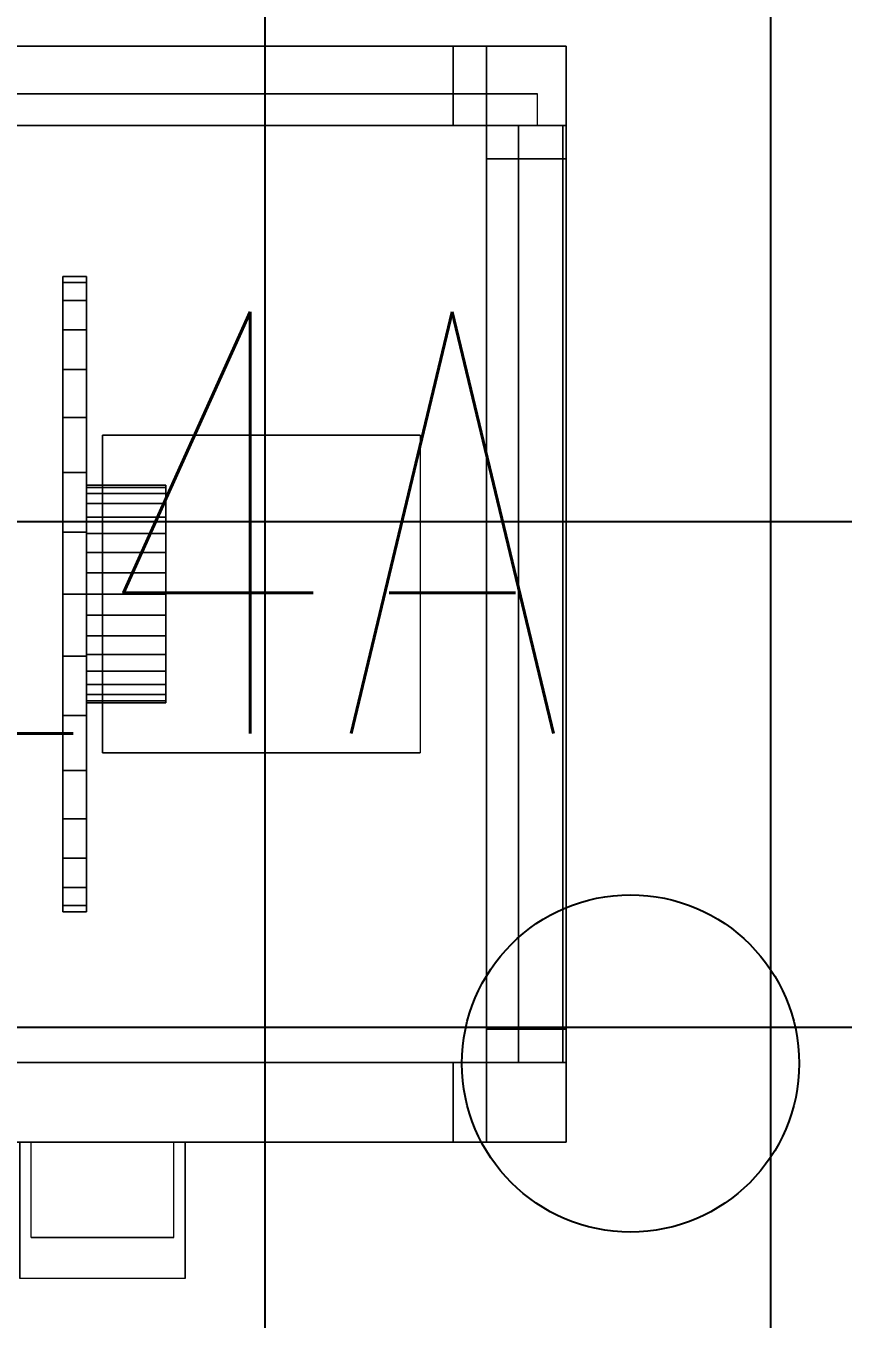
# Model space of a CAD drawing. Header units: millimetres. Extents: x -92759 to 184353, y -15225 to 86714.
# Drawn here: x -37017 to -36532, y 49952 to 50719 of the extents above; entities that cross this region are included whole.
import ezdxf

# ---------------------------------------------------------------- set-up
doc = ezdxf.new("R2010")
doc.units = ezdxf.units.MM
doc.linetypes.add('HIDDEN', pattern=[0.375, 0.25, -0.125])
for name, color, linetype in [('0-1', 9, 'Continuous'), ('A-_FLORPATT_H-1', 9, 'Continuous'), ('E-_LITG _ CKT -DB', 1, 'HIDDEN'), ('E-legend', 1, 'Continuous'), ('M-ACMV-EAF', 86, 'Continuous'), ('M-ACMV_FCU', 5, 'Continuous')]:
    doc.layers.add(name, color=color, linetype=linetype)
doc.styles.add('Simplex', font='simplex_.ttf', dxfattribs={"width": 0.7, "height": 450})

# ---------------------------------------------------------------- blocks, each defined once
blk = doc.blocks.new('A$Cb2bf8f38')
at = {"layer": 'A-_FLORPATT_H-1'}
h = blk.add_hatch(dxfattribs=at)
h.set_pattern_fill('FP_5', color=256, style=0, pattern_type=2)
h.set_pattern_definition([(270, (4525, 18025), (300, 2e-14), []), (0, (4525, 18025), (0, 300), [])])
h.paths.add_polyline_path([(4825, 13225), (5782.32, 13225), (5782.32, 13228), (5785.51, 13228), (5787, 13263.03), (5787.57, 13262.01), (5789.61, 13264.13), (5790.19, 13264.47), (5788.18, 13268.31), (5787.4, 13269.02), (5789.53, 13274.19), (5791.38, 13275), (5796.21, 13277.57), (5796.5, 13278.88), (5796.16, 13282), (5793.2, 13283.41), (5798.26, 13285.39), (5800, 13283.41), (5801.62, 13278.88), (5810.87, 13285.39), (5817.34, 13287.98), (5818.28, 13286.89), (5825, 13289.49), (5825, 13290), (6058.16, 13290), (6063.95, 13339.21), (6074.64, 13341.08), (6227.52, 13342), (6331.36, 13340.82), (6336.41, 13338.12), (6338.16, 13332.54), (6341.84, 13290), (6860, 13290), (6860, 13491), (6656.63, 13492.61), (6652.14, 13492.28), (6650.61, 13491.86), (6634.6, 13492.62), (6629.77, 13490.81), (6628.4, 13491.87), (6619.77, 13490.81), (6365.27, 13492.6), (6332.75, 13501.04), (6313.89, 13508.81), (6291.43, 13521.51), (6274.51, 13534.2), (6258.68, 13549.23), (6244.47, 13566.38), (6232.36, 13585.2), (6222.84, 13604.86), (6215.78, 13625.23), (6212.12, 13640.84), (6209.82, 13653.72), (6209.07, 13684.34), (6212.13, 13710.01), (6218, 13732.91), (6225.42, 13751.88), (6235.93, 13771.72), (6248.51, 13789.8), (6263.2, 13806.3), (6277.76, 13819.3), (6294.51, 13831.3), (6313.9, 13842.04), (6331.95, 13849.54), (6354.65, 13855.96), (6378.94, 13859.61), (6467.21, 13859.84), (6643.27, 13858.21), (6643.33, 13857), (6670.08, 13858.5), (6860, 13859), (6861.54, 13950), (6862.02, 13950.04), (6862.01, 13957.67), (6862.03, 13959.03), (6866.59, 13964.31), (6883.04, 13985.39), (6885.61, 13985.5), (6887.09, 13986.01), (6892.33, 13987.99), (6893.28, 13986.89), (6900, 13989.49), (6900, 13990), (6947, 13990), (6947, 13992.68), (6950, 13992.68), (6950, 14018.17), (6942, 14018.17), (6942, 14034), (6892, 14034), (6892, 14050), (6098.28, 14051.61), (6091.48, 14054.61), (6087.68, 14059.58), (6087.34, 14062.23), (6089.6, 14070.23), (6089.6, 14071.49), (6089.17, 14073.38), (6093.04, 14077.05), (6096.9, 14078.87), (6102.76, 14079.78), (6148.03, 14079.98), (6892, 14080), (6892, 14096), (6942, 14096), (6942, 14111.82), (6950, 14111.82), (6950, 14125), (7175, 14125), (7175, 16075), (4825, 16075), (4825, 13351.58)])
h.paths.add_polyline_path([(5825, 13262.01), (5825, 13264.39), (5820.08, 13262.84)])
h.paths.add_polyline_path([(5835.59, 13225), (6049.34, 13225), (6052.84, 13228.54), (6055.44, 13260), (5825, 13260.51), (5825, 13262.01), (5819.26, 13260), (5814.49, 13254.44), (5814.49, 13250), (5815.12, 13228), (5817.68, 13228), (5817.68, 13225), (5825, 13225)])
h.paths.add_polyline_path([(6875, 13225), (6950, 13225), (6950, 13257.32), (6947, 13257.32), (6947, 13260), (6344.56, 13258.6), (6347.69, 13228), (6350.66, 13225), (6661.55, 13225)])
h.paths.add_polyline_path([(5813.22, 13259.61), (5814.56, 13260.52), (5813.17, 13260)])
h.paths.add_polyline_path([(5825, 13267.5), (5824.56, 13270.91), (5822.5, 13269.03)])
h.paths.add_polyline_path([(5788.18, 13274.21), (5789.61, 13280.7), (5790.19, 13277.36), (5788.62, 13274.9)])
h.paths.add_polyline_path([(5805.39, 13281.1), (5806.88, 13281.7), (5804.74, 13281.24)])
h.paths.add_polyline_path([(6888.72, 13288.72), (6947, 13290), (6947, 13292.68), (6950, 13292.68), (6950, 13491.17), (6890, 13490.65), (6888.74, 13288.74)])
h.paths.add_polyline_path([(6106.33, 13341.01), (6086.65, 13341.53), (6099, 13341.13)])
h.paths.add_polyline_path([(6950, 13491.17), (6950, 13491.67), (6937.99, 13491.67)])
h.paths.add_polyline_path([(6750, 13857.53), (6750, 13858.33), (6749.98, 13857.53)])
h.paths.add_polyline_path([(6900, 13962.01), (6900, 13964.39), (6895.08, 13962.84)])
h.paths.add_polyline_path([(6887.16, 13954.92), (6887.99, 13959.5), (6889.46, 13960.71), (6886.74, 13963.12), (6884.6, 13957.92), (6885.88, 13955.19), (6886.74, 13955.01)])
h.paths.add_polyline_path([(6887.99, 13950), (6886.56, 13953), (6887.16, 13950), (6887.98, 13950)])
h.paths.add_polyline_path([(6910.9, 13858.57), (6950, 13859.77), (6950, 13957.32), (6947, 13957.32), (6947, 13960), (6900, 13960.51), (6900, 13962.01), (6894.26, 13960), (6889.46, 13954.34), (6889.65, 13950), (6890, 13950), (6890.12, 13859), (6910.63, 13858.58)])
h.paths.add_polyline_path([(6879.28, 13950), (6882.5, 13950), (6880.46, 13953.32), (6878.88, 13950)])
h.paths.add_polyline_path([(6900, 13967.5), (6900, 13971.12), (6897.5, 13969.03)])
h.paths.add_polyline_path([(6881.88, 13980.81), (6880.7, 13982.07), (6881.57, 13980.87)])
h.paths.add_polyline_path([(6092.56, 14062.23), (6090.63, 14065), (6089.6, 14066.17), (6087.81, 14065), (6091.76, 14062.7)])
h.paths.add_polyline_path([(4675, 15025), (4675, 16075), (2425, 16075), (2425, 15025), (2550, 15025), (2550, 16025), (2600, 16025), (2600, 15025), (4329.43, 15025)])
h.paths.add_polyline_path([(4800, 16075), (4800, 16100), (4700, 16100), (4700, 16075)])
h.paths.add_polyline_path([(5884.18, 16225), (7175, 16225), (7175, 18475), (5375, 18475), (5375, 18625), (7175, 18625), (7175, 19475), (6975, 19475), (6975, 20125), (7175, 20125), (7175, 23125), (5375, 23125), (5375, 23275), (7175, 23275), (7175, 25225), (2425, 25225), (2425, 20125), (2925, 20125), (2925, 19475), (2425, 19475), (2425, 17725), (3750, 17725), (3750, 17575), (2425, 17575), (2425, 16402), (3461, 16402), (3461, 16357), (2425, 16357), (2425, 16225), (5400, 16225)])
blk = doc.blocks.new('A$Cccd3aec5')
at = {"layer": 'E-legend', "lineweight": 25}
blk.add_circle((791.78, 170.28), 100, dxfattribs=at)
at = {"layer": 'E-legend', "lineweight": 25, "style": 'Simplex', "width": 0.7}
blk.add_text('L4A', height=250, dxfattribs=at).set_placement((341.03, 366.01))
blk = doc.blocks.new('EL_B8_L1_R4')
at = {"layer": 'E-_LITG _ CKT -DB', "ltscale": 0.5}
blk.add_blockref('A$Cccd3aec5', (16276.1, -23166.12), dxfattribs=at)
blk = doc.blocks.new('A$C236fbeb2')
at = {"layer": 'M-ACMV-EAF', "lineweight": 5}
for points, invisible_edges in [([(69.71, 324.99, 555.77), (69.71, 277.89, 555.77), (-446.51, 277.89, 555.77), (-446.51, 324.99, 555.77)], 5), ([(69.71, 324.99, 602.87), (-446.51, 324.99, 602.87), (-446.51, 277.89, 602.87), (69.71, 277.89, 602.87)], 10), ([(69.71, 324.99, 602.87), (69.71, 324.99, 555.77), (-446.51, 324.99, 555.77), (-446.51, 324.99, 602.87)], 10), ([(69.71, 324.99, -47.11), (69.71, 277.89, -47.11), (-446.51, 277.89, -47.11), (-446.51, 324.99, -47.11)], 5), ([(69.71, 324.99, -0.01), (-446.51, 324.99, -0.01), (-446.51, 277.89, -0.01), (69.71, 277.89, -0.01)], 10), ([(69.71, 324.99, -0.01), (69.71, 324.99, -47.11), (-446.51, 324.99, -47.11), (-446.51, 324.99, -0.01)], 10), ([(39.49, 324.99, 602.87), (19.71, 324.99, 602.87), (19.71, 277.89, 602.87), (39.49, 277.89, 602.87)], 10), ([(39.49, 324.99, 555.77), (39.49, 277.89, 555.77), (19.71, 277.89, 555.77), (19.71, 324.99, 555.77)], 5), ([(39.49, 324.99, 602.87), (39.49, 324.99, 555.77), (19.71, 324.99, 555.77), (19.71, 324.99, 602.87)], 10), ([(19.71, 324.99, 602.87), (19.71, 324.99, 555.77), (19.71, 277.89, 555.77), (19.71, 277.89, 602.87)], 5), ([(39.49, 324.99, -0.01), (19.71, 324.99, -0.01), (19.71, 277.89, -0.01), (39.49, 277.89, -0.01)], 10), ([(39.49, 324.99, -47.11), (39.49, 277.89, -47.11), (19.71, 277.89, -47.11), (19.71, 324.99, -47.11)], 5), ([(39.49, 324.99, -0.01), (39.49, 324.99, -47.11), (19.71, 324.99, -47.11), (19.71, 324.99, -0.01)], 10), ([(19.71, 324.99, -0.01), (19.71, 324.99, -47.11), (19.71, 277.89, -47.11), (19.71, 277.89, -0.01)], 5), ([(19.71, 324.99, 602.87), (19.71, 277.89, 602.87), (19.71, 277.89, 555.77), (19.71, 324.99, 555.77)], 10), ([(19.71, 324.99, -0.01), (19.71, 277.89, -0.01), (19.71, 277.89, -47.11), (19.71, 324.99, -47.11)], 10), ([(86.59, 324.99, 602.87), (39.49, 324.99, 602.87), (39.49, 258.11, 602.87), (86.59, 258.11, 602.87)], 10), ([(86.59, 324.99, 555.77), (86.59, 258.11, 555.77), (39.49, 258.11, 555.77), (39.49, 324.99, 555.77)], 5), ([(86.59, 324.99, 602.87), (86.59, 324.99, 555.77), (39.49, 324.99, 555.77), (39.49, 324.99, 602.87)], 10), ([(39.49, 324.99, 602.87), (39.49, 324.99, 555.77), (39.49, 258.11, 555.77), (39.49, 258.11, 602.87)], 5), ([(39.49, 324.99, 602.87), (39.49, 277.89, 602.87), (39.49, 277.89, 555.77), (39.49, 324.99, 555.77)], 10), ([(86.59, 324.99, 555.77), (39.49, 324.99, 555.77), (39.49, 277.89, 555.77), (86.59, 277.89, 555.77)], 10), ([(86.59, 324.99, 535.99), (86.59, 277.89, 535.99), (39.49, 277.89, 535.99), (39.49, 324.99, 535.99)], 5), ([(86.59, 324.99, 555.77), (86.59, 324.99, 535.99), (39.49, 324.99, 535.99), (39.49, 324.99, 555.77)], 10), ([(39.49, 324.99, 555.77), (39.49, 324.99, 535.99), (39.49, 277.89, 535.99), (39.49, 277.89, 555.77)], 5), ([(86.59, 324.99, -0.01), (39.49, 324.99, -0.01), (39.49, 258.11, -0.01), (86.59, 258.11, -0.01)], 10), ([(86.59, 324.99, -47.11), (86.59, 258.11, -47.11), (39.49, 258.11, -47.11), (39.49, 324.99, -47.11)], 5), ([(86.59, 324.99, -0.01), (86.59, 324.99, -47.11), (39.49, 324.99, -47.11), (39.49, 324.99, -0.01)], 10), ([(39.49, 324.99, -0.01), (39.49, 324.99, -47.11), (39.49, 258.11, -47.11), (39.49, 258.11, -0.01)], 5), ([(39.49, 324.99, -0.01), (39.49, 277.89, -0.01), (39.49, 277.89, -47.11), (39.49, 324.99, -47.11)], 10), ([(86.59, 324.99, 19.77), (39.49, 324.99, 19.77), (39.49, 277.89, 19.77), (86.59, 277.89, 19.77)], 10), ([(86.59, 324.99, -0.01), (86.59, 277.89, -0.01), (39.49, 277.89, -0.01), (39.49, 324.99, -0.01)], 5), ([(86.59, 324.99, 19.77), (86.59, 324.99, -0.01), (39.49, 324.99, -0.01), (39.49, 324.99, 19.77)], 10), ([(39.49, 324.99, 19.77), (39.49, 324.99, -0.01), (39.49, 277.89, -0.01), (39.49, 277.89, 19.77)], 5), ([(86.59, 324.99, 535.99), (39.49, 324.99, 535.99), (39.49, 277.89, 535.99), (86.59, 277.89, 535.99)], 10), ([(86.59, 324.99, 19.77), (86.59, 277.89, 19.77), (39.49, 277.89, 19.77), (39.49, 324.99, 19.77)], 5), ([(86.59, 324.99, 535.99), (86.59, 324.99, 19.77), (39.49, 324.99, 19.77), (39.49, 324.99, 535.99)], 10), ([(39.49, 324.99, 535.99), (39.49, 324.99, 19.77), (39.49, 277.89, 19.77), (39.49, 277.89, 535.99)], 5), ([(86.59, 324.99, 602.87), (86.59, 258.11, 602.87), (86.59, 258.11, 555.77), (86.59, 324.99, 555.77)], 10), ([(86.59, 324.99, 555.77), (86.59, 277.89, 555.77), (86.59, 277.89, 535.99), (86.59, 324.99, 535.99)], 10), ([(86.59, 324.99, -0.01), (86.59, 258.11, -0.01), (86.59, 258.11, -47.11), (86.59, 324.99, -47.11)], 10), ([(86.59, 324.99, 19.77), (86.59, 277.89, 19.77), (86.59, 277.89, -0.01), (86.59, 324.99, -0.01)], 10), ([(86.59, 324.99, 535.99), (86.59, 277.89, 535.99), (86.59, 277.89, 19.77), (86.59, 324.99, 19.77)], 10), ([(69.71, 296.73, 19.77), (69.71, 277.89, 19.77), (-446.51, 277.89, 19.77), (-446.51, 296.73, 19.77)], 1), ([(-446.51, 296.73, 535.99), (-446.51, 277.89, 535.99), (69.71, 277.89, 535.99), (69.71, 296.73, 535.99)], 1), ([(19.71, 296.73, 535.99), (19.71, 277.89, 535.99), (19.71, 277.89, 19.77), (19.71, 296.73, 19.77)], 1), ([(39.49, 296.73, 555.77), (39.49, 277.89, 555.77), (39.49, 277.89, -0.01), (39.49, 296.73, -0.01)], 1), ([(69.71, 277.89, 602.87), (-446.51, 277.89, 602.87), (-446.51, 277.89, 555.77), (69.71, 277.89, 555.77)], 5), ([(69.71, 277.89, -0.01), (-446.51, 277.89, -0.01), (-446.51, 277.89, -47.11), (69.71, 277.89, -47.11)], 5), ([(39.49, 277.89, 602.87), (19.71, 277.89, 602.87), (19.71, 277.89, 555.77), (39.49, 277.89, 555.77)], 5), ([(39.49, 277.89, -0.01), (19.71, 277.89, -0.01), (19.71, 277.89, -47.11), (39.49, 277.89, -47.11)], 5), ([(58.33, -277.89, -0.01), (39.49, -277.89, -0.01), (39.49, 277.89, -0.01), (58.33, 277.89, -0.01)], 1), ([(58.33, 277.89, 555.77), (39.49, 277.89, 555.77), (39.49, -277.89, 555.77), (58.33, -277.89, 555.77)], 1), ([(58.33, 277.89, -0.01), (39.49, 277.89, -0.01), (39.49, 277.89, 555.77), (58.33, 277.89, 555.77)], 1), ([(39.49, 277.89, -47.11), (39.49, 277.89, -0.01), (39.49, -277.89, -0.01), (39.49, -277.89, -47.11)], 1), ([(39.49, 277.89, 602.87), (39.49, 277.89, 555.77), (39.49, -277.89, 555.77), (39.49, -277.89, 602.87)], 1), ([(86.59, 277.89, 555.77), (39.49, 277.89, 555.77), (39.49, 277.89, 535.99), (86.59, 277.89, 535.99)], 5), ([(86.59, 277.89, 19.77), (39.49, 277.89, 19.77), (39.49, 277.89, -0.01), (86.59, 277.89, -0.01)], 5), ([(86.59, 277.89, 535.99), (39.49, 277.89, 535.99), (39.49, 277.89, 19.77), (86.59, 277.89, 19.77)], 5), ([(86.59, -277.89, -0.01), (84.71, -277.89, -0.01), (84.71, 277.89, -0.01), (86.59, 277.89, -0.01)], 1), ([(86.59, 277.89, 555.77), (84.71, 277.89, 555.77), (84.71, -277.89, 555.77), (86.59, -277.89, 555.77)], 1), ([(86.59, 277.89, -0.01), (84.71, 277.89, -0.01), (84.71, 277.89, 555.77), (86.59, 277.89, 555.77)], 1), ([(58.33, -258.11, 19.77), (39.49, -258.11, 19.77), (39.49, 258.11, 19.77), (58.33, 258.11, 19.77)], 1), ([(58.33, 258.11, 535.99), (39.49, 258.11, 535.99), (39.49, -258.11, 535.99), (58.33, -258.11, 535.99)], 1), ([(58.33, 258.11, 19.77), (39.49, 258.11, 19.77), (39.49, 258.11, 535.99), (58.33, 258.11, 535.99)], 1), ([(86.59, 258.11, 602.87), (39.49, 258.11, 602.87), (39.49, 258.11, 555.77), (86.59, 258.11, 555.77)], 5), ([(86.59, 258.11, 602.87), (86.59, 258.11, 555.77), (39.49, 258.11, 555.77), (39.49, 258.11, 602.87)], 5), ([(86.59, -258.11, 555.77), (39.49, -258.11, 555.77), (39.49, 258.11, 555.77), (86.59, 258.11, 555.77)], 5), ([(86.59, -258.11, 602.87), (86.59, 258.11, 602.87), (39.49, 258.11, 602.87), (39.49, -258.11, 602.87)], 10), ([(39.49, -258.11, 602.87), (39.49, 258.11, 602.87), (39.49, 258.11, 555.77), (39.49, -258.11, 555.77)], 5), ([(86.59, 258.11, -0.01), (39.49, 258.11, -0.01), (39.49, 258.11, -47.11), (86.59, 258.11, -47.11)], 5), ([(86.59, 258.11, -0.01), (86.59, 258.11, -47.11), (39.49, 258.11, -47.11), (39.49, 258.11, -0.01)], 5), ([(86.59, -258.11, -47.11), (39.49, -258.11, -47.11), (39.49, 258.11, -47.11), (86.59, 258.11, -47.11)], 5), ([(86.59, -258.11, -0.01), (86.59, 258.11, -0.01), (39.49, 258.11, -0.01), (39.49, -258.11, -0.01)], 10), ([(39.49, -258.11, -0.01), (39.49, 258.11, -0.01), (39.49, 258.11, -47.11), (39.49, -258.11, -47.11)], 5), ([(86.59, -258.11, 602.87), (86.59, -258.11, 555.77), (86.59, 258.11, 555.77), (86.59, 258.11, 602.87)], 10), ([(86.59, -258.11, -0.01), (86.59, -258.11, -47.11), (86.59, 258.11, -47.11), (86.59, 258.11, -0.01)], 10), ([(58.33, -258.11, 535.99), (39.49, -258.11, 535.99), (39.49, -258.11, 19.77), (58.33, -258.11, 19.77)], 1), ([(86.59, -258.11, 602.87), (39.49, -258.11, 602.87), (39.49, -324.99, 602.87), (86.59, -324.99, 602.87)], 10), ([(86.59, -258.11, 555.77), (86.59, -324.99, 555.77), (39.49, -324.99, 555.77), (39.49, -258.11, 555.77)], 5), ([(86.59, -258.11, 602.87), (86.59, -258.11, 555.77), (39.49, -258.11, 555.77), (39.49, -258.11, 602.87)], 10), ([(39.49, -258.11, 602.87), (39.49, -258.11, 555.77), (39.49, -324.99, 555.77), (39.49, -324.99, 602.87)], 5), ([(86.59, -258.11, 602.87), (39.49, -258.11, 602.87), (39.49, -258.11, 555.77), (86.59, -258.11, 555.77)], 10), ([(86.59, -258.11, -0.01), (39.49, -258.11, -0.01), (39.49, -258.11, -47.11), (86.59, -258.11, -47.11)], 10), ([(86.59, -258.11, -0.01), (39.49, -258.11, -0.01), (39.49, -324.99, -0.01), (86.59, -324.99, -0.01)], 10), ([(86.59, -258.11, -47.11), (86.59, -324.99, -47.11), (39.49, -324.99, -47.11), (39.49, -258.11, -47.11)], 5), ([(86.59, -258.11, -0.01), (86.59, -258.11, -47.11), (39.49, -258.11, -47.11), (39.49, -258.11, -0.01)], 10), ([(39.49, -258.11, -0.01), (39.49, -258.11, -47.11), (39.49, -324.99, -47.11), (39.49, -324.99, -0.01)], 5), ([(86.59, -258.11, 602.87), (86.59, -324.99, 602.87), (86.59, -324.99, 555.77), (86.59, -258.11, 555.77)], 10), ([(86.59, -258.11, -0.01), (86.59, -324.99, -0.01), (86.59, -324.99, -47.11), (86.59, -258.11, -47.11)], 10), ([(69.71, -277.89, 555.77), (69.71, -324.99, 555.77), (-446.51, -324.99, 555.77), (-446.51, -277.89, 555.77)], 5), ([(69.71, -277.89, 602.87), (-446.51, -277.89, 602.87), (-446.51, -324.99, 602.87), (69.71, -324.99, 602.87)], 10), ([(69.71, -277.89, 602.87), (69.71, -277.89, 555.77), (-446.51, -277.89, 555.77), (-446.51, -277.89, 602.87)], 10), ([(69.71, -277.89, -47.11), (69.71, -324.99, -47.11), (-446.51, -324.99, -47.11), (-446.51, -277.89, -47.11)], 5), ([(69.71, -277.89, -0.01), (-446.51, -277.89, -0.01), (-446.51, -324.99, -0.01), (69.71, -324.99, -0.01)], 10), ([(69.71, -277.89, -0.01), (69.71, -277.89, -47.11), (-446.51, -277.89, -47.11), (-446.51, -277.89, -0.01)], 10), ([(39.49, -277.89, 602.87), (19.71, -277.89, 602.87), (19.71, -324.99, 602.87), (39.49, -324.99, 602.87)], 10), ([(39.49, -277.89, 555.77), (39.49, -324.99, 555.77), (19.71, -324.99, 555.77), (19.71, -277.89, 555.77)], 5), ([(39.49, -277.89, 602.87), (39.49, -277.89, 555.77), (19.71, -277.89, 555.77), (19.71, -277.89, 602.87)], 10), ([(19.71, -277.89, 602.87), (19.71, -277.89, 555.77), (19.71, -324.99, 555.77), (19.71, -324.99, 602.87)], 5), ([(19.71, -277.89, 602.87), (19.71, -324.99, 602.87), (19.71, -324.99, 555.77), (19.71, -277.89, 555.77)], 10), ([(39.49, -277.89, -0.01), (19.71, -277.89, -0.01), (19.71, -324.99, -0.01), (39.49, -324.99, -0.01)], 10), ([(39.49, -277.89, -47.11), (39.49, -324.99, -47.11), (19.71, -324.99, -47.11), (19.71, -277.89, -47.11)], 5), ([(39.49, -277.89, -0.01), (39.49, -277.89, -47.11), (19.71, -277.89, -47.11), (19.71, -277.89, -0.01)], 10), ([(19.71, -277.89, -0.01), (19.71, -277.89, -47.11), (19.71, -324.99, -47.11), (19.71, -324.99, -0.01)], 5), ([(19.71, -277.89, -0.01), (19.71, -324.99, -0.01), (19.71, -324.99, -47.11), (19.71, -277.89, -47.11)], 10), ([(58.33, -277.89, 555.77), (39.49, -277.89, 555.77), (39.49, -277.89, -0.01), (58.33, -277.89, -0.01)], 1), ([(39.49, -277.89, 602.87), (39.49, -324.99, 602.87), (39.49, -324.99, 555.77), (39.49, -277.89, 555.77)], 10), ([(86.59, -277.89, 555.77), (39.49, -277.89, 555.77), (39.49, -324.99, 555.77), (86.59, -324.99, 555.77)], 10), ([(86.59, -277.89, 535.99), (86.59, -324.99, 535.99), (39.49, -324.99, 535.99), (39.49, -277.89, 535.99)], 5), ([(86.59, -277.89, 555.77), (86.59, -277.89, 535.99), (39.49, -277.89, 535.99), (39.49, -277.89, 555.77)], 10), ([(39.49, -277.89, 555.77), (39.49, -277.89, 535.99), (39.49, -324.99, 535.99), (39.49, -324.99, 555.77)], 5), ([(39.49, -277.89, -0.01), (39.49, -324.99, -0.01), (39.49, -324.99, -47.11), (39.49, -277.89, -47.11)], 10), ([(86.59, -277.89, 19.77), (39.49, -277.89, 19.77), (39.49, -324.99, 19.77), (86.59, -324.99, 19.77)], 10), ([(86.59, -277.89, -0.01), (86.59, -324.99, -0.01), (39.49, -324.99, -0.01), (39.49, -277.89, -0.01)], 5), ([(86.59, -277.89, 19.77), (86.59, -277.89, -0.01), (39.49, -277.89, -0.01), (39.49, -277.89, 19.77)], 10), ([(39.49, -277.89, 19.77), (39.49, -277.89, -0.01), (39.49, -324.99, -0.01), (39.49, -324.99, 19.77)], 5), ([(86.59, -277.89, 535.99), (39.49, -277.89, 535.99), (39.49, -324.99, 535.99), (86.59, -324.99, 535.99)], 10), ([(86.59, -277.89, 19.77), (86.59, -324.99, 19.77), (39.49, -324.99, 19.77), (39.49, -277.89, 19.77)], 5), ([(86.59, -277.89, 535.99), (86.59, -277.89, 19.77), (39.49, -277.89, 19.77), (39.49, -277.89, 535.99)], 10), ([(39.49, -277.89, 535.99), (39.49, -277.89, 19.77), (39.49, -324.99, 19.77), (39.49, -324.99, 535.99)], 5), ([(86.59, -277.89, 555.77), (84.71, -277.89, 555.77), (84.71, -277.89, -0.01), (86.59, -277.89, -0.01)], 1), ([(86.59, -277.89, 555.77), (86.59, -324.99, 555.77), (86.59, -324.99, 535.99), (86.59, -277.89, 535.99)], 10), ([(86.59, -277.89, 19.77), (86.59, -324.99, 19.77), (86.59, -324.99, -0.01), (86.59, -277.89, -0.01)], 10), ([(86.59, -277.89, 535.99), (86.59, -324.99, 535.99), (86.59, -324.99, 19.77), (86.59, -277.89, 19.77)], 10), ([(69.71, -324.99, 602.87), (-446.51, -324.99, 602.87), (-446.51, -324.99, 555.77), (69.71, -324.99, 555.77)], 5), ([(69.71, -324.99, -0.01), (-446.51, -324.99, -0.01), (-446.51, -324.99, -47.11), (69.71, -324.99, -47.11)], 5), ([(-237.38, -324.99, 519.03), (-139.42, -324.99, 519.03), (-139.42, -324.99, 556.71), (-237.38, -324.99, 556.71)], 1), ([(-237.38, -406, 519.03), (-139.42, -406, 519.03), (-139.42, -324.99, 519.03), (-237.38, -324.99, 519.03)], 1), ([(-237.38, -324.99, 556.71), (-139.42, -324.99, 556.71), (-139.42, -406, 533.16), (-237.38, -406, 533.16)], 1), ([(-230.79, -324.99, 424.83), (-230.79, -381.51, 424.83), (-230.79, -381.51, 519.03), (-230.79, -324.99, 519.03)], 1), ([(-146.01, -324.99, 424.83), (-146.01, -381.51, 424.83), (-230.79, -381.51, 424.83), (-230.79, -324.99, 424.83)], 1), ([(-230.79, -324.99, 519.03), (-230.79, -381.51, 519.03), (-146.01, -381.51, 519.03), (-146.01, -324.99, 519.03)], 1), ([(-146.01, -324.99, 519.03), (-146.01, -381.51, 519.03), (-146.01, -381.51, 424.83), (-146.01, -324.99, 424.83)], 1), ([(39.49, -324.99, 602.87), (19.71, -324.99, 602.87), (19.71, -324.99, 555.77), (39.49, -324.99, 555.77)], 5), ([(39.49, -324.99, -0.01), (19.71, -324.99, -0.01), (19.71, -324.99, -47.11), (39.49, -324.99, -47.11)], 5), ([(39.49, -324.99, 555.77), (39.49, -323.11, 555.77), (39.49, -323.11, -0.01), (39.49, -324.99, -0.01)], 1), ([(86.59, -324.99, 602.87), (39.49, -324.99, 602.87), (39.49, -324.99, 555.77), (86.59, -324.99, 555.77)], 5), ([(86.59, -324.99, 555.77), (39.49, -324.99, 555.77), (39.49, -324.99, 535.99), (86.59, -324.99, 535.99)], 5), ([(86.59, -324.99, -0.01), (39.49, -324.99, -0.01), (39.49, -324.99, -47.11), (86.59, -324.99, -47.11)], 5), ([(86.59, -324.99, 19.77), (39.49, -324.99, 19.77), (39.49, -324.99, -0.01), (86.59, -324.99, -0.01)], 5), ([(86.59, -324.99, 535.99), (39.49, -324.99, 535.99), (39.49, -324.99, 19.77), (86.59, -324.99, 19.77)], 5), ([(-237.38, -406, 533.16), (-139.42, -406, 533.16), (-139.42, -406, 519.03), (-237.38, -406, 519.03)], 1)]:
    blk.add_3dface(points, dxfattribs=dict(at, invisible_edges=invisible_edges))
for points in [[(-188.4, 94.2, 555.77), (-188.4, -94.2, 555.77), (-188.4, -94.2, -0.01), (-188.4, 94.2, -0.01)], [(0, 94.2), (0, -94.2), (-188.4, -94.2), (-188.4, 94.2)], [(0, 94.2, 28.26), (0, 94.2), (-188.4, 94.2), (-188.4, 94.2, 28.26)], [(0, 94.2, 555.76), (0, -94.2, 555.76), (-188.4, -94.2, 555.76), (-188.4, 94.2, 555.76)], [(0, 94.2, 555.76), (0, 94.2, 527.5), (-188.4, 94.2, 527.5), (-188.4, 94.2, 555.76)], [(-188.4, 94.2, 527.5), (-160.14, 94.2, 527.5), (-160.14, 94.2, -28.28), (-188.4, 94.2, -28.28)], [(0, -94.2, 28.26), (0, -94.2), (-188.4, -94.2), (-188.4, -94.2, 28.26)], [(0, -94.2, 555.76), (0, -94.2, 527.5), (-188.4, -94.2, 527.5), (-188.4, -94.2, 555.76)], [(-188.4, -94.2, 555.76), (-160.14, -94.2, 555.76), (-160.14, -94.2, -0.02), (-188.4, -94.2, -0.02)]]:
    blk.add_3dface(points, dxfattribs=at)
mesh = blk.add_polymesh((2, 32), dxfattribs=dict(at, n_close=True))
for k, corner in enumerate([(-197.82, 0, 466.28), (-197.82, 36.76, 462.66), (-197.82, 72.1, 451.94), (-197.82, 104.67, 434.53), (-197.82, 133.22, 411.1), (-197.82, 156.65, 382.55), (-197.82, 174.06, 349.98), (-197.82, 184.78, 314.64), (-197.82, 188.4, 277.88), (-197.82, 184.78, 241.13), (-197.82, 174.06, 205.78), (-197.82, 156.65, 173.21), (-197.82, 133.22, 144.66), (-197.82, 104.67, 121.23), (-197.82, 72.1, 103.82), (-197.82, 36.76, 93.1), (-197.82, 0, 89.48), (-197.82, -36.76, 93.1), (-197.82, -72.1, 103.82), (-197.82, -104.67, 121.23), (-197.82, -133.22, 144.66), (-197.82, -156.65, 173.21), (-197.82, -174.06, 205.78), (-197.82, -184.78, 241.13), (-197.82, -188.4, 277.88), (-197.82, -184.78, 314.64), (-197.82, -174.06, 349.98), (-197.82, -156.65, 382.55), (-197.82, -133.22, 411.1), (-197.82, -104.67, 434.53), (-197.82, -72.1, 451.94), (-197.82, -36.76, 462.66), (-211.95, 0, 466.28), (-211.95, 36.76, 462.66), (-211.95, 72.1, 451.94), (-211.95, 104.67, 434.53), (-211.95, 133.22, 411.1), (-211.95, 156.65, 382.55), (-211.95, 174.06, 349.98), (-211.95, 184.78, 314.64), (-211.95, 188.4, 277.88), (-211.95, 184.78, 241.13), (-211.95, 174.06, 205.78), (-211.95, 156.65, 173.21), (-211.95, 133.22, 144.66), (-211.95, 104.67, 121.23), (-211.95, 72.1, 103.82), (-211.95, 36.76, 93.1), (-211.95, 0, 89.48), (-211.95, -36.76, 93.1), (-211.95, -72.1, 103.82), (-211.95, -104.67, 121.23), (-211.95, -133.22, 144.66), (-211.95, -156.65, 173.21), (-211.95, -174.06, 205.78), (-211.95, -184.78, 241.13), (-211.95, -188.4, 277.88), (-211.95, -184.78, 314.64), (-211.95, -174.06, 349.98), (-211.95, -156.65, 382.55), (-211.95, -133.22, 411.1), (-211.95, -104.67, 434.53), (-211.95, -72.1, 451.94), (-211.95, -36.76, 462.66)]):
    mesh.set_mesh_vertex(divmod(k, 32), corner)
mesh = blk.add_polymesh((2, 32), dxfattribs=dict(at, n_close=True))
for k, corner in enumerate([(-211.95, 0, 277.88), (-211.95, 0, 277.88), (-211.95, 0, 277.88), (-211.95, 0, 277.88), (-211.95, 0, 277.88), (-211.95, 0, 277.88), (-211.95, 0, 277.88), (-211.95, 0, 277.88), (-211.95, 0, 277.88), (-211.95, 0, 277.88), (-211.95, 0, 277.88), (-211.95, 0, 277.88), (-211.95, 0, 277.88), (-211.95, 0, 277.88), (-211.95, 0, 277.88), (-211.95, 0, 277.88), (-211.95, 0, 277.88), (-211.95, 0, 277.88), (-211.95, 0, 277.88), (-211.95, 0, 277.88), (-211.95, 0, 277.88), (-211.95, 0, 277.88), (-211.95, 0, 277.88), (-211.95, 0, 277.88), (-211.95, 0, 277.88), (-211.95, 0, 277.88), (-211.95, 0, 277.88), (-211.95, 0, 277.88), (-211.95, 0, 277.88), (-211.95, 0, 277.88), (-211.95, 0, 277.88), (-211.95, 0, 277.88), (-211.95, 0, 466.28), (-211.95, 36.76, 462.66), (-211.95, 72.1, 451.94), (-211.95, 104.67, 434.53), (-211.95, 133.22, 411.1), (-211.95, 156.65, 382.55), (-211.95, 174.06, 349.98), (-211.95, 184.78, 314.64), (-211.95, 188.4, 277.88), (-211.95, 184.78, 241.13), (-211.95, 174.06, 205.78), (-211.95, 156.65, 173.21), (-211.95, 133.22, 144.66), (-211.95, 104.67, 121.23), (-211.95, 72.1, 103.82), (-211.95, 36.76, 93.1), (-211.95, 0, 89.48), (-211.95, -36.76, 93.1), (-211.95, -72.1, 103.82), (-211.95, -104.67, 121.23), (-211.95, -133.22, 144.66), (-211.95, -156.65, 173.21), (-211.95, -174.06, 205.78), (-211.95, -184.78, 241.13), (-211.95, -188.4, 277.88), (-211.95, -184.78, 314.64), (-211.95, -174.06, 349.98), (-211.95, -156.65, 382.55), (-211.95, -133.22, 411.1), (-211.95, -104.67, 434.53), (-211.95, -72.1, 451.94), (-211.95, -36.76, 462.66)]):
    mesh.set_mesh_vertex(divmod(k, 32), corner)
mesh = blk.add_polymesh((2, 32), dxfattribs=dict(at, n_close=True))
for k, corner in enumerate([(-197.82, 0, 277.88), (-197.82, 0, 277.88), (-197.82, 0, 277.88), (-197.82, 0, 277.88), (-197.82, 0, 277.88), (-197.82, 0, 277.88), (-197.82, 0, 277.88), (-197.82, 0, 277.88), (-197.82, 0, 277.88), (-197.82, 0, 277.88), (-197.82, 0, 277.88), (-197.82, 0, 277.88), (-197.82, 0, 277.88), (-197.82, 0, 277.88), (-197.82, 0, 277.88), (-197.82, 0, 277.88), (-197.82, 0, 277.88), (-197.82, 0, 277.88), (-197.82, 0, 277.88), (-197.82, 0, 277.88), (-197.82, 0, 277.88), (-197.82, 0, 277.88), (-197.82, 0, 277.88), (-197.82, 0, 277.88), (-197.82, 0, 277.88), (-197.82, 0, 277.88), (-197.82, 0, 277.88), (-197.82, 0, 277.88), (-197.82, 0, 277.88), (-197.82, 0, 277.88), (-197.82, 0, 277.88), (-197.82, 0, 277.88), (-197.82, 0, 466.28), (-197.82, 36.76, 462.66), (-197.82, 72.1, 451.94), (-197.82, 104.67, 434.53), (-197.82, 133.22, 411.1), (-197.82, 156.65, 382.55), (-197.82, 174.06, 349.98), (-197.82, 184.78, 314.64), (-197.82, 188.4, 277.88), (-197.82, 184.78, 241.13), (-197.82, 174.06, 205.78), (-197.82, 156.65, 173.21), (-197.82, 133.22, 144.66), (-197.82, 104.67, 121.23), (-197.82, 72.1, 103.82), (-197.82, 36.76, 93.1), (-197.82, 0, 89.48), (-197.82, -36.76, 93.1), (-197.82, -72.1, 103.82), (-197.82, -104.67, 121.23), (-197.82, -133.22, 144.66), (-197.82, -156.65, 173.21), (-197.82, -174.06, 205.78), (-197.82, -184.78, 241.13), (-197.82, -188.4, 277.88), (-197.82, -184.78, 314.64), (-197.82, -174.06, 349.98), (-197.82, -156.65, 382.55), (-197.82, -133.22, 411.1), (-197.82, -104.67, 434.53), (-197.82, -72.1, 451.94), (-197.82, -36.76, 462.66)]):
    mesh.set_mesh_vertex(divmod(k, 32), corner)
mesh = blk.add_polymesh((2, 32), dxfattribs=dict(at, n_close=True))
for k, corner in enumerate([(-197.82, 0, 342.41), (-197.82, -12.59, 341.17), (-197.82, -24.69, 337.5), (-197.82, -35.85, 331.53), (-197.82, -45.63, 323.51), (-197.82, -53.65, 313.73), (-197.82, -59.62, 302.57), (-197.82, -63.29, 290.47), (-197.82, -64.53, 277.88), (-197.82, -63.29, 265.29), (-197.82, -59.62, 253.19), (-197.82, -53.65, 242.03), (-197.82, -45.63, 232.25), (-197.82, -35.85, 224.23), (-197.82, -24.69, 218.27), (-197.82, -12.59, 214.59), (-197.82, 0, 213.35), (-197.82, 12.59, 214.59), (-197.82, 24.69, 218.27), (-197.82, 35.85, 224.23), (-197.82, 45.63, 232.25), (-197.82, 53.65, 242.03), (-197.82, 59.62, 253.19), (-197.82, 63.29, 265.29), (-197.82, 64.53, 277.88), (-197.82, 63.29, 290.47), (-197.82, 59.62, 302.57), (-197.82, 53.65, 313.73), (-197.82, 45.63, 323.51), (-197.82, 35.85, 331.53), (-197.82, 24.69, 337.5), (-197.82, 12.59, 341.17), (-150.72, 0, 342.41), (-150.72, -12.59, 341.17), (-150.72, -24.69, 337.5), (-150.72, -35.85, 331.53), (-150.72, -45.63, 323.51), (-150.72, -53.65, 313.73), (-150.72, -59.62, 302.57), (-150.72, -63.29, 290.47), (-150.72, -64.53, 277.88), (-150.72, -63.29, 265.29), (-150.72, -59.62, 253.19), (-150.72, -53.65, 242.03), (-150.72, -45.63, 232.25), (-150.72, -35.85, 224.23), (-150.72, -24.69, 218.27), (-150.72, -12.59, 214.59), (-150.72, 0, 213.35), (-150.72, 12.59, 214.59), (-150.72, 24.69, 218.27), (-150.72, 35.85, 224.23), (-150.72, 45.63, 232.25), (-150.72, 53.65, 242.03), (-150.72, 59.62, 253.19), (-150.72, 63.29, 265.29), (-150.72, 64.53, 277.88), (-150.72, 63.29, 290.47), (-150.72, 59.62, 302.57), (-150.72, 53.65, 313.73), (-150.72, 45.63, 323.51), (-150.72, 35.85, 331.53), (-150.72, 24.69, 337.5), (-150.72, 12.59, 341.17)]):
    mesh.set_mesh_vertex(divmod(k, 32), corner)
mesh = blk.add_polymesh((2, 32), dxfattribs=dict(at, n_close=True))
for k, corner in enumerate([(-197.82, 0, 277.88), (-197.82, 0, 277.88), (-197.82, 0, 277.88), (-197.82, 0, 277.88), (-197.82, 0, 277.88), (-197.82, 0, 277.88), (-197.82, 0, 277.88), (-197.82, 0, 277.88), (-197.82, 0, 277.88), (-197.82, 0, 277.88), (-197.82, 0, 277.88), (-197.82, 0, 277.88), (-197.82, 0, 277.88), (-197.82, 0, 277.88), (-197.82, 0, 277.88), (-197.82, 0, 277.88), (-197.82, 0, 277.88), (-197.82, 0, 277.88), (-197.82, 0, 277.88), (-197.82, 0, 277.88), (-197.82, 0, 277.88), (-197.82, 0, 277.88), (-197.82, 0, 277.88), (-197.82, 0, 277.88), (-197.82, 0, 277.88), (-197.82, 0, 277.88), (-197.82, 0, 277.88), (-197.82, 0, 277.88), (-197.82, 0, 277.88), (-197.82, 0, 277.88), (-197.82, 0, 277.88), (-197.82, 0, 277.88), (-197.82, 0, 342.41), (-197.82, -12.59, 341.17), (-197.82, -24.69, 337.5), (-197.82, -35.85, 331.53), (-197.82, -45.63, 323.51), (-197.82, -53.65, 313.73), (-197.82, -59.62, 302.57), (-197.82, -63.29, 290.47), (-197.82, -64.53, 277.88), (-197.82, -63.29, 265.29), (-197.82, -59.62, 253.19), (-197.82, -53.65, 242.03), (-197.82, -45.63, 232.25), (-197.82, -35.85, 224.23), (-197.82, -24.69, 218.27), (-197.82, -12.59, 214.59), (-197.82, 0, 213.35), (-197.82, 12.59, 214.59), (-197.82, 24.69, 218.27), (-197.82, 35.85, 224.23), (-197.82, 45.63, 232.25), (-197.82, 53.65, 242.03), (-197.82, 59.62, 253.19), (-197.82, 63.29, 265.29), (-197.82, 64.53, 277.88), (-197.82, 63.29, 290.47), (-197.82, 59.62, 302.57), (-197.82, 53.65, 313.73), (-197.82, 45.63, 323.51), (-197.82, 35.85, 331.53), (-197.82, 24.69, 337.5), (-197.82, 12.59, 341.17)]):
    mesh.set_mesh_vertex(divmod(k, 32), corner)
mesh = blk.add_polymesh((2, 32), dxfattribs=dict(at, n_close=True))
for k, corner in enumerate([(-150.72, 0, 277.88), (-150.72, 0, 277.88), (-150.72, 0, 277.88), (-150.72, 0, 277.88), (-150.72, 0, 277.88), (-150.72, 0, 277.88), (-150.72, 0, 277.88), (-150.72, 0, 277.88), (-150.72, 0, 277.88), (-150.72, 0, 277.88), (-150.72, 0, 277.88), (-150.72, 0, 277.88), (-150.72, 0, 277.88), (-150.72, 0, 277.88), (-150.72, 0, 277.88), (-150.72, 0, 277.88), (-150.72, 0, 277.88), (-150.72, 0, 277.88), (-150.72, 0, 277.88), (-150.72, 0, 277.88), (-150.72, 0, 277.88), (-150.72, 0, 277.88), (-150.72, 0, 277.88), (-150.72, 0, 277.88), (-150.72, 0, 277.88), (-150.72, 0, 277.88), (-150.72, 0, 277.88), (-150.72, 0, 277.88), (-150.72, 0, 277.88), (-150.72, 0, 277.88), (-150.72, 0, 277.88), (-150.72, 0, 277.88), (-150.72, 0, 342.41), (-150.72, -12.59, 341.17), (-150.72, -24.69, 337.5), (-150.72, -35.85, 331.53), (-150.72, -45.63, 323.51), (-150.72, -53.65, 313.73), (-150.72, -59.62, 302.57), (-150.72, -63.29, 290.47), (-150.72, -64.53, 277.88), (-150.72, -63.29, 265.29), (-150.72, -59.62, 253.19), (-150.72, -53.65, 242.03), (-150.72, -45.63, 232.25), (-150.72, -35.85, 224.23), (-150.72, -24.69, 218.27), (-150.72, -12.59, 214.59), (-150.72, 0, 213.35), (-150.72, 12.59, 214.59), (-150.72, 24.69, 218.27), (-150.72, 35.85, 224.23), (-150.72, 45.63, 232.25), (-150.72, 53.65, 242.03), (-150.72, 59.62, 253.19), (-150.72, 63.29, 265.29), (-150.72, 64.53, 277.88), (-150.72, 63.29, 290.47), (-150.72, 59.62, 302.57), (-150.72, 53.65, 313.73), (-150.72, 45.63, 323.51), (-150.72, 35.85, 331.53), (-150.72, 24.69, 337.5), (-150.72, 12.59, 341.17)]):
    mesh.set_mesh_vertex(divmod(k, 32), corner)
blk = doc.blocks.new('ACMV_B8L1_R9')
at = {"layer": 'M-ACMV-EAF', "lineweight": 5}
blk.add_blockref('A$C236fbeb2', (253020.07, -59572.5, 0.01), dxfattribs=at)

msp = doc.modelspace()

# ---------------------------------------------------------------- block references
at = {"layer": '0-1'}
msp.add_blockref('A$Cb2bf8f38', (-42933.02, 32541.24), dxfattribs=at)

# ---------------------------------------------------------------- next in the draw order: block references
at = {"color": 0}
msp.add_blockref('EL_B8_L1_R4', (-53725.95, 73099.58), dxfattribs=at)

# ---------------------------------------------------------------- next in the draw order: block references
at = {"layer": 'M-ACMV_FCU', "color": 5}
msp.add_blockref('ACMV_B8L1_R9', (-289803.02, 109954.6), dxfattribs=at)

doc.saveas('drawing.dxf')
